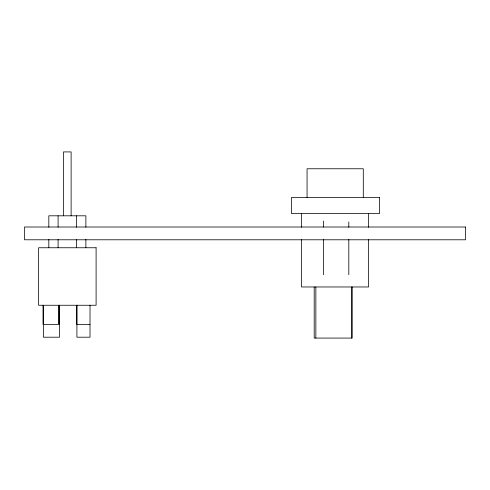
<?xml version="1.0" encoding="UTF-8"?>
<svg xmlns="http://www.w3.org/2000/svg" width="490" height="490" viewBox="0 0 490 490"><rect width="100%" height="100%" fill="white"/><g stroke="black" fill="none" stroke-linecap="round" stroke-linejoin="round"><path stroke-width="0.73" d="M90.013 324.423L76.789 324.423L76.789 305.258M368.566 213.493L368.566 227.268M368.566 239.518L368.566 286.969L301.479 286.969L301.479 239.518M363.292 197.519L363.292 168.768L307.065 168.768L307.065 197.519M352.218 286.969L352.218 338.082L314.2 338.082L314.2 286.969M351.508 286.969L351.508 338.082M348.807 221.909L348.807 227.268M348.807 239.518L348.807 274.737M323.572 221.002L323.572 227.06M323.572 239.169L323.572 274.737M315.854 286.969L315.854 338.082M301.479 213.493L301.479 227.268M90.013 305.258L90.013 337.2L76.912 337.2L76.912 305.258M85.879 227.219L85.879 215.808L48.822 215.808L48.822 227.219M85.879 239.389L85.879 247.756M76.618 215.808L76.618 227.219M76.618 239.389L76.618 247.756M71.117 215.808L71.117 151.918L63.455 151.918L63.455 215.808M59.517 305.258L59.517 337.2L43.353 337.2L43.353 305.258M59.18 305.258L59.18 324.423M58.5 305.258L58.5 324.423L43.04 324.423L43.04 305.258M58.09 215.808L58.09 227.219M58.09 239.389L58.09 247.756M48.822 239.389L48.822 247.756M379.585 197.519L291.415 197.519L291.415 213.493L379.585 213.493L379.585 197.519M465.5 227.011L24.5 227.011L24.5 239.788L465.5 239.788L465.5 227.011M96.101 247.756L38.6 247.756L38.6 305.258L96.101 305.258L96.101 247.756"/></g></svg>
